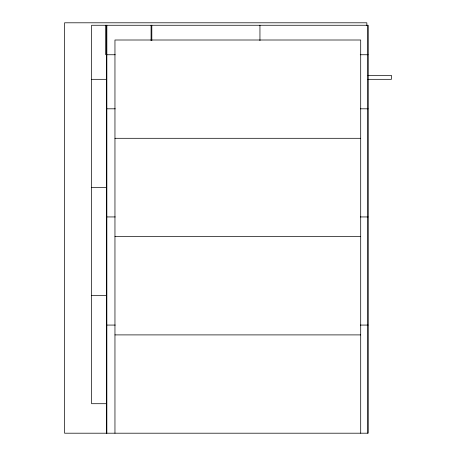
<?xml version="1.0" encoding="UTF-8"?>
<svg xmlns="http://www.w3.org/2000/svg" width="456" height="456" viewBox="0 0 456 456"><rect width="100%" height="100%" fill="white"/><g stroke="black" fill="none" stroke-linecap="round" stroke-linejoin="round"><path stroke-width="0.68" d="M106.846 54.748L115.271 54.748M360.251 54.748L368.077 54.748M367.963 75.388L391.425 75.388L391.425 79.321L367.946 79.321M91.61 79.321L106.356 79.321M106.846 108.813L115.271 108.813M360.354 108.813L368.077 108.813M114.958 138.299L360.702 138.299M91.61 187.45L106.356 187.45M106.846 216.942L115.271 216.942M360.354 216.942L368.077 216.942M114.958 236.601L360.702 236.601M91.61 295.579L106.356 295.579M106.846 325.071L115.271 325.071M360.354 325.071L368.077 325.071M114.958 334.898L360.702 334.898M106.356 403.708L91.61 403.708L91.61 25.257L368.077 25.257L368.077 433.2L64.575 433.2L64.575 22.8L366.846 22.8L366.846 25.65M367.832 25.257L367.832 433.2M360.702 433.2L360.702 40.003L114.958 40.003L114.958 433.2M259.948 25.257L259.948 40.704M151.82 25.257L151.82 40.704M151.078 25.257L151.078 40.704M106.846 25.257L106.846 433.2M106.356 25.257L106.356 433.2M105.615 25.257L105.615 54.748"/></g></svg>
